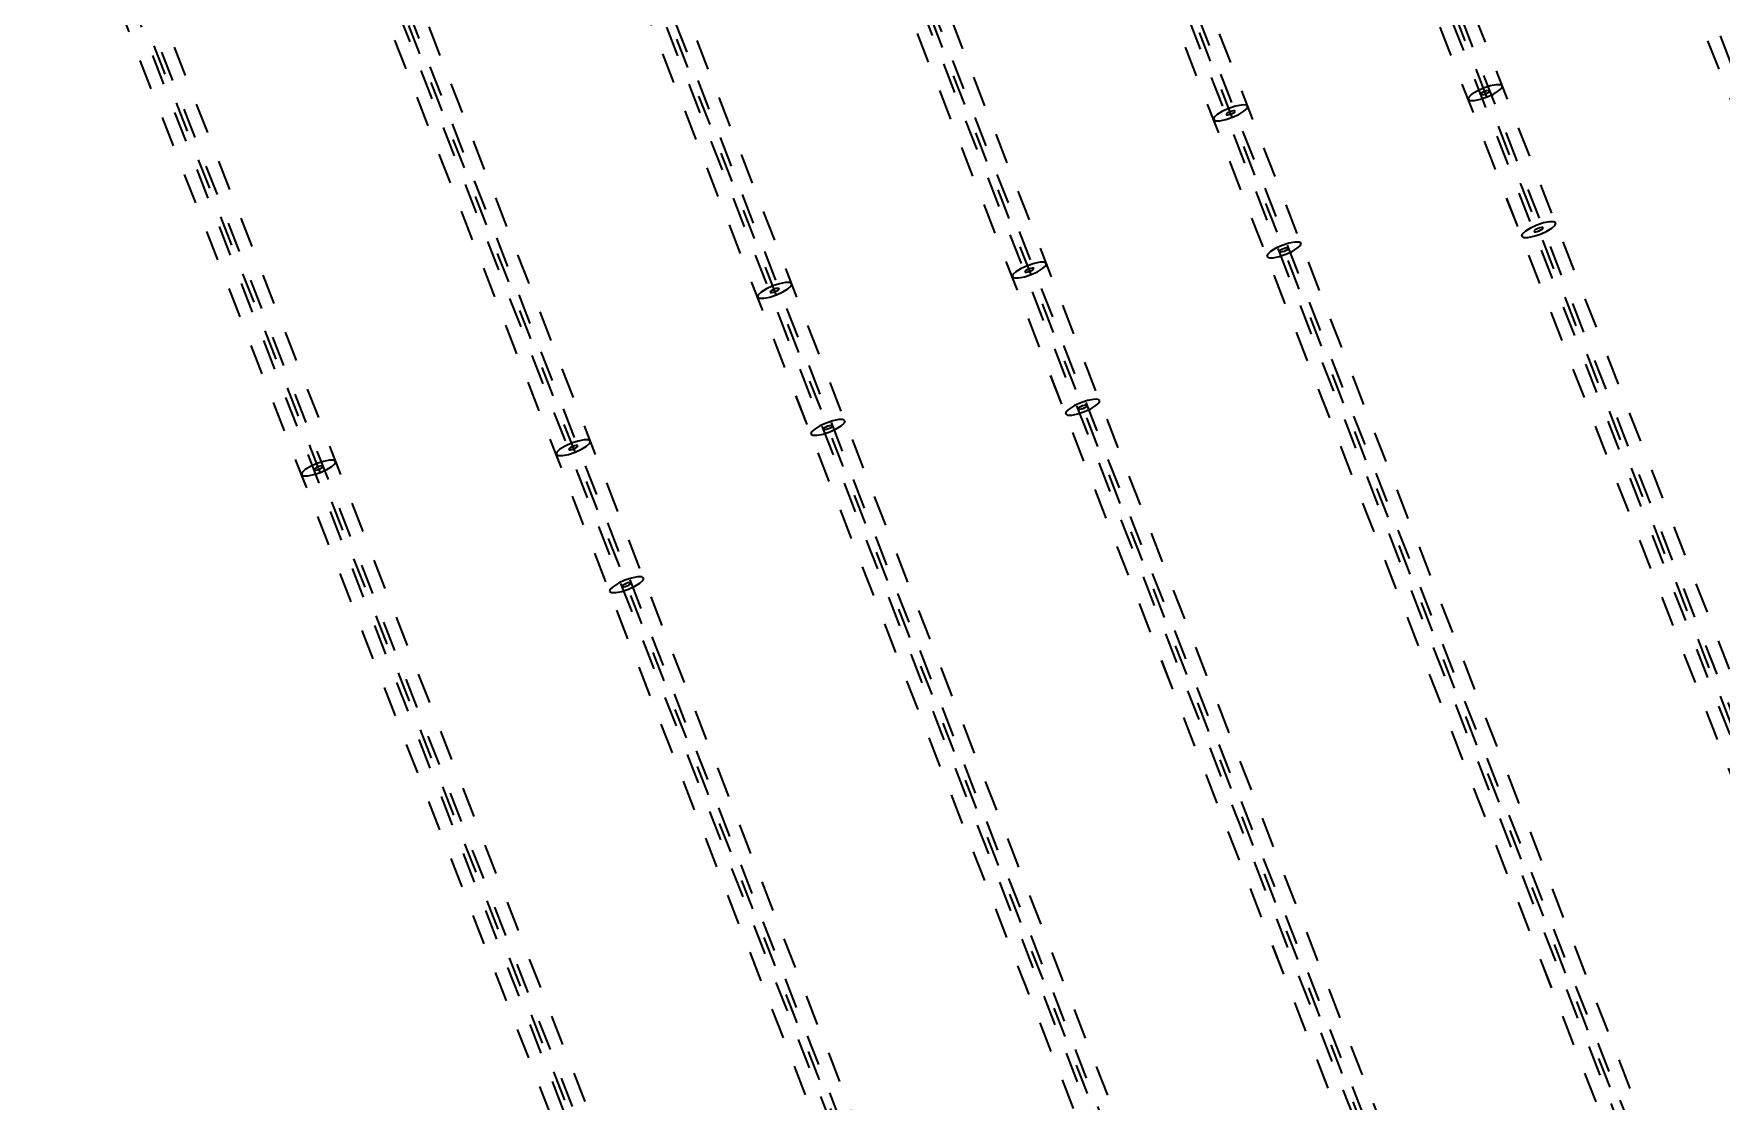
# Model space of a CAD drawing. Header units: metres. Extents: x 2688466 to 2688595, y 1221626 to 1221756.
# Drawn here: x 2688498.06 to 2688503.58, y 1221715.42 to 1221718.91 of the extents above; entities that cross this region are included whole.
import ezdxf

# ---------------------------------------------------------------- set-up
doc = ezdxf.new("R2010")
doc.units = ezdxf.units.M
doc.linetypes.add('AUSGEZOGEN', pattern=[0])
doc.linetypes.add('VERDECKT2_S2', pattern=[0.15, 0.1, -0.05])
doc.layers.add('Beton Ansicht', color=7, linetype='AUSGEZOGEN', lineweight=35)

msp = doc.modelspace()

# ---------------------------------------------------------------- linework, layer by layer
at = {"layer": 'Beton Ansicht', "linetype": 'VERDECKT2_S2', "lineweight": 35, "transparency": 33554687}
for p, q in [((2688506.0383, 1221712.4612), (2688502.533, 1221721.4619)), ((2688506.0793, 1221712.4771), (2688502.574, 1221721.4779)), ((2688505.3801, 1221711.9469), (2688501.8747, 1221720.9476)), ((2688505.4211, 1221711.9628), (2688501.9157, 1221720.9636)), ((2688505.4983, 1221711.8087), (2688501.925, 1221720.9838)), ((2688505.4509, 1221711.9744), (2688501.9455, 1221720.9752)), ((2688505.4919, 1221711.9904), (2688501.9865, 1221720.9912)), ((2688504.6332, 1221711.7815), (2688501.083, 1221720.8973)), ((2688504.6656, 1221711.7423), (2688501.0923, 1221720.9175)), ((2688504.663, 1221711.7932), (2688501.1128, 1221720.9089)), ((2688504.6592, 1221711.9241), (2688501.1538, 1221720.9248)), ((2688504.5474, 1221711.8805), (2688501.042, 1221720.8813)), ((2688504.0074, 1221711.228), (2688500.4341, 1221720.4032)), ((2688504.0048, 1221711.2788), (2688500.4546, 1221720.3946)), ((2688504.001, 1221711.4098), (2688500.4956, 1221720.4105)), ((2688503.1747, 1221711.1617), (2688499.6014, 1221720.3369)), ((2688503.1683, 1221711.3435), (2688499.6629, 1221720.3442)), ((2688503.8892, 1221711.3662), (2688500.3838, 1221720.367)), ((2688503.975, 1221711.2672), (2688500.4248, 1221720.3829)), ((2688503.0565, 1221711.2999), (2688499.5511, 1221720.3007)), ((2688503.1423, 1221711.2009), (2688499.5921, 1221720.3166)), ((2688503.1721, 1221711.2125), (2688499.6219, 1221720.3282)), ((2688502.3983, 1221710.7856), (2688498.8929, 1221719.7863)), ((2688502.484, 1221710.6866), (2688498.9339, 1221719.8023)), ((2688502.5165, 1221710.6474), (2688498.9431, 1221719.8226)), ((2688502.5139, 1221710.6982), (2688498.9637, 1221719.8139)), ((2688502.5101, 1221710.8291), (2688499.0047, 1221719.8299)), ((2688501.6066, 1221710.7353), (2688498.1012, 1221719.736)), ((2688501.6838, 1221710.5811), (2688498.1104, 1221719.7563)), ((2688501.6364, 1221710.7469), (2688498.131, 1221719.7476)), ((2688501.6774, 1221710.7628), (2688498.172, 1221719.7636)), ((2688501.5656, 1221710.7193), (2688498.0602, 1221719.72)), ((2688506.0383, 1221712.4612), (2688503.4085, 1221719.2138)), ((2688502.8005, 1221718.7357), (2688502.7796, 1221718.7263)), ((2688502.8224, 1221718.7429), (2688502.8005, 1221718.7357)), ((2688502.8417, 1221718.7469), (2688502.8224, 1221718.7429)), ((2688502.8557, 1221718.7469), (2688502.8417, 1221718.7469)), ((2688502.8497, 1221718.7264), (2688502.86, 1221718.7358)), ((2688502.8557, 1221718.7469), (2688502.8557, 1221718.7469)), ((2688502.8621, 1221718.743), (2688502.8557, 1221718.7469)), ((2688502.86, 1221718.7358), (2688502.8621, 1221718.743)), ((2688502.009, 1221718.6805), (2688501.9897, 1221718.6766)), ((2688502.023, 1221718.6806), (2688502.009, 1221718.6805)), ((2688502.0294, 1221718.6767), (2688502.023, 1221718.6806)), ((2688502.7524, 1221718.7067), (2688502.7503, 1221718.6995)), ((2688502.7503, 1221718.6995), (2688502.7503, 1221718.6995)), ((2688505.3801, 1221711.9469), (2688502.7503, 1221718.6995)), ((2688502.7503, 1221718.6995), (2688502.7567, 1221718.6956)), ((2688502.7627, 1221718.7161), (2688502.7524, 1221718.7067)), ((2688502.7567, 1221718.6956), (2688502.7706, 1221718.6956)), ((2688502.7796, 1221718.7263), (2688502.7627, 1221718.7161)), ((2688502.7706, 1221718.6956), (2688502.79, 1221718.6995)), ((2688502.79, 1221718.6995), (2688502.8118, 1221718.7068)), ((2688502.7918, 1221718.7173), (2688502.7913, 1221718.7154)), ((2688502.7913, 1221718.7154), (2688502.793, 1221718.7144)), ((2688502.7946, 1221718.7199), (2688502.7918, 1221718.7173)), ((2688502.793, 1221718.7144), (2688502.7967, 1221718.7144)), ((2688502.7991, 1221718.7226), (2688502.7946, 1221718.7199)), ((2688502.7967, 1221718.7144), (2688502.8019, 1221718.7154)), ((2688502.8047, 1221718.7251), (2688502.7991, 1221718.7226)), ((2688502.8019, 1221718.7154), (2688502.8077, 1221718.7174)), ((2688502.8105, 1221718.727), (2688502.8047, 1221718.7251)), ((2688502.8077, 1221718.7174), (2688502.8133, 1221718.7199)), ((2688502.8157, 1221718.7281), (2688502.8105, 1221718.727)), ((2688502.8118, 1221718.7068), (2688502.8328, 1221718.7162)), ((2688502.8133, 1221718.7199), (2688502.8178, 1221718.7226)), ((2688502.8194, 1221718.7281), (2688502.8157, 1221718.7281)), ((2688502.8178, 1221718.7226), (2688502.8205, 1221718.7251)), ((2688502.8211, 1221718.727), (2688502.8194, 1221718.7281)), ((2688502.8205, 1221718.7251), (2688502.8211, 1221718.727)), ((2688502.8328, 1221718.7162), (2688502.8497, 1221718.7264)), ((2688501.9197, 1221718.6403), (2688501.9176, 1221718.6332)), ((2688501.9176, 1221718.6332), (2688501.9176, 1221718.6331)), ((2688504.5474, 1221711.8805), (2688501.9176, 1221718.6331)), ((2688501.9176, 1221718.6331), (2688501.924, 1221718.6293)), ((2688501.93, 1221718.6498), (2688501.9197, 1221718.6403)), ((2688501.924, 1221718.6293), (2688501.9379, 1221718.6293)), ((2688501.9469, 1221718.66), (2688501.93, 1221718.6498)), ((2688501.9379, 1221718.6293), (2688501.9573, 1221718.6332)), ((2688501.9678, 1221718.6694), (2688501.9469, 1221718.66)), ((2688501.9573, 1221718.6332), (2688501.9791, 1221718.6404)), ((2688501.9591, 1221718.651), (2688501.9586, 1221718.6491)), ((2688501.9586, 1221718.6491), (2688501.9603, 1221718.6481)), ((2688501.9619, 1221718.6535), (2688501.9591, 1221718.651)), ((2688501.9603, 1221718.6481), (2688501.964, 1221718.6481)), ((2688501.9664, 1221718.6563), (2688501.9619, 1221718.6535)), ((2688501.964, 1221718.6481), (2688501.9692, 1221718.6491)), ((2688501.972, 1221718.6588), (2688501.9664, 1221718.6563)), ((2688501.9897, 1221718.6766), (2688501.9678, 1221718.6694)), ((2688501.9692, 1221718.6491), (2688501.975, 1221718.6511)), ((2688501.9778, 1221718.6607), (2688501.972, 1221718.6588)), ((2688501.975, 1221718.6511), (2688501.9806, 1221718.6536)), ((2688501.983, 1221718.6618), (2688501.9778, 1221718.6607)), ((2688501.9791, 1221718.6404), (2688502.0001, 1221718.6499)), ((2688501.9806, 1221718.6536), (2688501.9851, 1221718.6563)), ((2688501.9867, 1221718.6618), (2688501.983, 1221718.6618)), ((2688501.9851, 1221718.6563), (2688501.9878, 1221718.6588)), ((2688501.9884, 1221718.6607), (2688501.9867, 1221718.6618)), ((2688501.9878, 1221718.6588), (2688501.9884, 1221718.6607)), ((2688502.0001, 1221718.6499), (2688502.017, 1221718.6601)), ((2688502.017, 1221718.6601), (2688502.0273, 1221718.6695)), ((2688502.0273, 1221718.6695), (2688502.0294, 1221718.6767)), ((2688502.9968, 1221718.2949), (2688502.975, 1221718.2877)), ((2688503.0162, 1221718.2989), (2688502.9968, 1221718.2949)), ((2688503.0301, 1221718.2989), (2688503.0162, 1221718.2989)), ((2688503.0366, 1221718.295), (2688503.0301, 1221718.2989)), ((2688503.0345, 1221718.2878), (2688503.0366, 1221718.295)), ((2688502.9268, 1221718.2587), (2688502.9247, 1221718.2515)), ((2688502.9247, 1221718.2515), (2688502.9247, 1221718.2515)), ((2688505.3801, 1221711.9469), (2688502.9247, 1221718.2515)), ((2688502.9247, 1221718.2515), (2688502.9311, 1221718.2476)), ((2688502.9371, 1221718.2681), (2688502.9268, 1221718.2587)), ((2688502.9311, 1221718.2476), (2688502.9451, 1221718.2476)), ((2688502.954, 1221718.2783), (2688502.9371, 1221718.2681)), ((2688502.9451, 1221718.2476), (2688502.9645, 1221718.2515)), ((2688502.975, 1221718.2877), (2688502.954, 1221718.2783)), ((2688502.9645, 1221718.2515), (2688502.9863, 1221718.2588)), ((2688502.9663, 1221718.2693), (2688502.9657, 1221718.2674)), ((2688502.9657, 1221718.2674), (2688502.9674, 1221718.2664)), ((2688502.969, 1221718.2719), (2688502.9663, 1221718.2693)), ((2688502.9674, 1221718.2664), (2688502.9712, 1221718.2664)), ((2688502.9735, 1221718.2746), (2688502.969, 1221718.2719)), ((2688502.9712, 1221718.2664), (2688502.9763, 1221718.2675)), ((2688502.9791, 1221718.2771), (2688502.9735, 1221718.2746)), ((2688502.9763, 1221718.2675), (2688502.9821, 1221718.2694)), ((2688502.985, 1221718.279), (2688502.9791, 1221718.2771)), ((2688502.9821, 1221718.2694), (2688502.9877, 1221718.2719)), ((2688502.9901, 1221718.2801), (2688502.985, 1221718.279)), ((2688502.9863, 1221718.2588), (2688503.0072, 1221718.2682)), ((2688502.9877, 1221718.2719), (2688502.9922, 1221718.2746)), ((2688502.9938, 1221718.2801), (2688502.9901, 1221718.2801)), ((2688502.9922, 1221718.2746), (2688502.995, 1221718.2771)), ((2688502.9956, 1221718.279), (2688502.9938, 1221718.2801)), ((2688502.995, 1221718.2771), (2688502.9956, 1221718.279)), ((2688503.0072, 1221718.2682), (2688503.0242, 1221718.2784)), ((2688503.0242, 1221718.2784), (2688503.0345, 1221718.2878)), ((2688502.0941, 1221718.1923), (2688502.092, 1221718.1852)), ((2688502.092, 1221718.1852), (2688502.092, 1221718.1851)), ((2688504.5474, 1221711.8805), (2688502.092, 1221718.1851)), ((2688502.092, 1221718.1851), (2688502.0984, 1221718.1813)), ((2688502.1044, 1221718.2018), (2688502.0941, 1221718.1923)), ((2688502.1213, 1221718.212), (2688502.1044, 1221718.2018)), ((2688502.1124, 1221718.1813), (2688502.1318, 1221718.1852)), ((2688502.1423, 1221718.2214), (2688502.1213, 1221718.212)), ((2688502.1318, 1221718.1852), (2688502.1536, 1221718.1925)), ((2688502.1336, 1221718.203), (2688502.133, 1221718.2011)), ((2688502.133, 1221718.2011), (2688502.1347, 1221718.2001)), ((2688502.1363, 1221718.2055), (2688502.1336, 1221718.203)), ((2688502.1347, 1221718.2001), (2688502.1385, 1221718.2001)), ((2688502.1409, 1221718.2083), (2688502.1363, 1221718.2055)), ((2688502.1385, 1221718.2001), (2688502.1436, 1221718.2011)), ((2688502.1464, 1221718.2108), (2688502.1409, 1221718.2083)), ((2688502.1641, 1221718.2286), (2688502.1423, 1221718.2214)), ((2688502.1436, 1221718.2011), (2688502.1494, 1221718.2031)), ((2688502.1523, 1221718.2127), (2688502.1464, 1221718.2108)), ((2688502.1494, 1221718.2031), (2688502.155, 1221718.2056)), ((2688502.1574, 1221718.2138), (2688502.1523, 1221718.2127)), ((2688502.1536, 1221718.1925), (2688502.1745, 1221718.2019)), ((2688502.155, 1221718.2056), (2688502.1595, 1221718.2083)), ((2688502.1611, 1221718.2138), (2688502.1574, 1221718.2138)), ((2688502.1595, 1221718.2083), (2688502.1623, 1221718.2108)), ((2688502.1629, 1221718.2127), (2688502.1611, 1221718.2138)), ((2688502.1623, 1221718.2108), (2688502.1629, 1221718.2127)), ((2688502.1835, 1221718.2326), (2688502.1641, 1221718.2286)), ((2688502.1745, 1221718.2019), (2688502.1915, 1221718.2121)), ((2688502.1974, 1221718.2326), (2688502.1835, 1221718.2326)), ((2688502.1915, 1221718.2121), (2688502.2018, 1221718.2215)), ((2688502.2039, 1221718.2287), (2688502.1974, 1221718.2326)), ((2688502.2018, 1221718.2215), (2688502.2039, 1221718.2287)), ((2688501.2717, 1221718.1354), (2688501.2614, 1221718.126)), ((2688501.2886, 1221718.1456), (2688501.2717, 1221718.1354)), ((2688501.3096, 1221718.1551), (2688501.2886, 1221718.1456)), ((2688501.3009, 1221718.1367), (2688501.3003, 1221718.1348)), ((2688501.3003, 1221718.1348), (2688501.302, 1221718.1338)), ((2688501.3036, 1221718.1392), (2688501.3009, 1221718.1367)), ((2688501.302, 1221718.1338), (2688501.3058, 1221718.1338)), ((2688501.3082, 1221718.1419), (2688501.3036, 1221718.1392)), ((2688501.3058, 1221718.1338), (2688501.3109, 1221718.1348)), ((2688501.3137, 1221718.1445), (2688501.3082, 1221718.1419)), ((2688501.3314, 1221718.1623), (2688501.3096, 1221718.1551)), ((2688501.3109, 1221718.1348), (2688501.3167, 1221718.1367)), ((2688501.3196, 1221718.1464), (2688501.3137, 1221718.1445)), ((2688501.3167, 1221718.1367), (2688501.3223, 1221718.1393)), ((2688501.3247, 1221718.1474), (2688501.3196, 1221718.1464)), ((2688501.3209, 1221718.1261), (2688501.3418, 1221718.1356)), ((2688501.3223, 1221718.1393), (2688501.3269, 1221718.142)), ((2688501.3284, 1221718.1474), (2688501.3247, 1221718.1474)), ((2688501.3269, 1221718.142), (2688501.3296, 1221718.1445)), ((2688501.3302, 1221718.1464), (2688501.3284, 1221718.1474)), ((2688501.3296, 1221718.1445), (2688501.3302, 1221718.1464)), ((2688501.3508, 1221718.1662), (2688501.3314, 1221718.1623)), ((2688501.3418, 1221718.1356), (2688501.3588, 1221718.1458)), ((2688501.3647, 1221718.1663), (2688501.3508, 1221718.1662)), ((2688501.3588, 1221718.1458), (2688501.3691, 1221718.1552)), ((2688501.3648, 1221718.1663), (2688501.3647, 1221718.1663)), ((2688501.3712, 1221718.1624), (2688501.3648, 1221718.1663)), ((2688501.3691, 1221718.1552), (2688501.3712, 1221718.1624)), ((2688502.0984, 1221718.1813), (2688502.1124, 1221718.1813)), ((2688500.4559, 1221718.0793), (2688500.439, 1221718.0691)), ((2688500.4769, 1221718.0888), (2688500.4559, 1221718.0793)), ((2688500.4709, 1221718.0729), (2688500.4682, 1221718.0704)), ((2688500.4755, 1221718.0756), (2688500.4709, 1221718.0729)), ((2688500.481, 1221718.0781), (2688500.4755, 1221718.0756)), ((2688500.4987, 1221718.096), (2688500.4769, 1221718.0888)), ((2688500.4869, 1221718.0801), (2688500.481, 1221718.0781)), ((2688500.4841, 1221718.0704), (2688500.4896, 1221718.0729)), ((2688500.492, 1221718.0811), (2688500.4869, 1221718.0801)), ((2688500.4896, 1221718.0729), (2688500.4942, 1221718.0757)), ((2688500.4957, 1221718.0811), (2688500.492, 1221718.0811)), ((2688500.4942, 1221718.0757), (2688500.4969, 1221718.0782)), ((2688500.4975, 1221718.0801), (2688500.4957, 1221718.0811)), ((2688500.4969, 1221718.0782), (2688500.4975, 1221718.0801)), ((2688500.5181, 1221718.0999), (2688500.4987, 1221718.096)), ((2688500.5091, 1221718.0693), (2688500.5261, 1221718.0795)), ((2688500.532, 1221718.0999), (2688500.5181, 1221718.0999)), ((2688500.5261, 1221718.0795), (2688500.5364, 1221718.0889)), ((2688500.5385, 1221718.0961), (2688500.532, 1221718.0999)), ((2688500.5364, 1221718.0889), (2688500.5385, 1221718.0961)), ((2688501.2614, 1221718.126), (2688501.2593, 1221718.1188)), ((2688501.2593, 1221718.1188), (2688501.2593, 1221718.1188)), ((2688503.8892, 1221711.3662), (2688501.2593, 1221718.1188)), ((2688501.2593, 1221718.1188), (2688501.2657, 1221718.115)), ((2688501.2657, 1221718.115), (2688501.2797, 1221718.115)), ((2688501.2797, 1221718.115), (2688501.2991, 1221718.1189)), ((2688501.2991, 1221718.1189), (2688501.3209, 1221718.1261)), ((2688500.4287, 1221718.0597), (2688500.4266, 1221718.0525)), ((2688500.4266, 1221718.0525), (2688500.4266, 1221718.0525)), ((2688500.4266, 1221718.0525), (2688500.4331, 1221718.0486)), ((2688503.0565, 1221711.2999), (2688500.4266, 1221718.0525)), ((2688500.439, 1221718.0691), (2688500.4287, 1221718.0597)), ((2688500.4331, 1221718.0486), (2688500.447, 1221718.0487)), ((2688500.447, 1221718.0487), (2688500.4664, 1221718.0526)), ((2688500.4664, 1221718.0526), (2688500.4882, 1221718.0598)), ((2688500.4682, 1221718.0704), (2688500.4676, 1221718.0685)), ((2688500.4676, 1221718.0685), (2688500.4693, 1221718.0674)), ((2688500.4693, 1221718.0674), (2688500.4731, 1221718.0675)), ((2688500.4731, 1221718.0675), (2688500.4782, 1221718.0685)), ((2688500.4782, 1221718.0685), (2688500.4841, 1221718.0704)), ((2688500.4882, 1221718.0598), (2688500.5091, 1221718.0693)), ((2688501.4462, 1221717.6874), (2688501.4359, 1221717.678)), ((2688501.4631, 1221717.6976), (2688501.4462, 1221717.6874)), ((2688501.4841, 1221717.7071), (2688501.4631, 1221717.6976)), ((2688501.4754, 1221717.6887), (2688501.4748, 1221717.6868)), ((2688501.4748, 1221717.6868), (2688501.4765, 1221717.6858)), ((2688501.4781, 1221717.6912), (2688501.4754, 1221717.6887)), ((2688501.4765, 1221717.6858), (2688501.4802, 1221717.6858)), ((2688501.4826, 1221717.694), (2688501.4781, 1221717.6912)), ((2688501.4802, 1221717.6858), (2688501.4854, 1221717.6868)), ((2688501.4882, 1221717.6965), (2688501.4826, 1221717.694)), ((2688501.5059, 1221717.7143), (2688501.4841, 1221717.7071)), ((2688501.4854, 1221717.6868), (2688501.4912, 1221717.6888)), ((2688501.494, 1221717.6984), (2688501.4882, 1221717.6965)), ((2688501.4912, 1221717.6888), (2688501.4968, 1221717.6913)), ((2688501.4992, 1221717.6994), (2688501.494, 1221717.6984)), ((2688501.4953, 1221717.6781), (2688501.5163, 1221717.6876)), ((2688501.4968, 1221717.6913), (2688501.5013, 1221717.694)), ((2688501.5029, 1221717.6995), (2688501.4992, 1221717.6994)), ((2688501.5013, 1221717.694), (2688501.5041, 1221717.6965)), ((2688501.5046, 1221717.6984), (2688501.5029, 1221717.6995)), ((2688501.5041, 1221717.6965), (2688501.5046, 1221717.6984)), ((2688501.5253, 1221717.7182), (2688501.5059, 1221717.7143)), ((2688501.5163, 1221717.6876), (2688501.5332, 1221717.6978)), ((2688501.5392, 1221717.7183), (2688501.5253, 1221717.7182)), ((2688501.5332, 1221717.6978), (2688501.5435, 1221717.7072)), ((2688501.5456, 1221717.7144), (2688501.5392, 1221717.7183)), ((2688501.5435, 1221717.7072), (2688501.5456, 1221717.7144)), ((2688500.6304, 1221717.6313), (2688500.6135, 1221717.6211)), ((2688500.6514, 1221717.6408), (2688500.6304, 1221717.6313)), ((2688500.6732, 1221717.648), (2688500.6514, 1221717.6408)), ((2688500.6613, 1221717.6321), (2688500.6555, 1221717.6302)), ((2688500.6665, 1221717.6331), (2688500.6613, 1221717.6321)), ((2688500.6702, 1221717.6331), (2688500.6665, 1221717.6331)), ((2688500.6719, 1221717.6321), (2688500.6702, 1221717.6331)), ((2688500.6714, 1221717.6302), (2688500.6719, 1221717.6321)), ((2688500.6926, 1221717.6519), (2688500.6732, 1221717.648)), ((2688500.6836, 1221717.6213), (2688500.7005, 1221717.6315)), ((2688500.7065, 1221717.6519), (2688500.6926, 1221717.6519)), ((2688500.7005, 1221717.6315), (2688500.7108, 1221717.6409)), ((2688500.7129, 1221717.6481), (2688500.7065, 1221717.6519)), ((2688500.7108, 1221717.6409), (2688500.7129, 1221717.6481)), ((2688501.4359, 1221717.678), (2688501.4338, 1221717.6708)), ((2688501.4338, 1221717.6708), (2688501.4338, 1221717.6708)), ((2688503.8892, 1221711.3662), (2688501.4338, 1221717.6708)), ((2688501.4338, 1221717.6708), (2688501.4402, 1221717.667)), ((2688501.4402, 1221717.667), (2688501.4542, 1221717.667)), ((2688501.4542, 1221717.667), (2688501.4735, 1221717.6709)), ((2688501.4735, 1221717.6709), (2688501.4953, 1221717.6781)), ((2688499.8405, 1221717.5817), (2688499.8187, 1221717.5744)), ((2688499.8599, 1221717.5856), (2688499.8405, 1221717.5817)), ((2688499.8738, 1221717.5856), (2688499.8599, 1221717.5856)), ((2688499.8802, 1221717.5818), (2688499.8738, 1221717.5856)), ((2688499.8781, 1221717.5746), (2688499.8802, 1221717.5818)), ((2688500.6032, 1221717.6117), (2688500.6011, 1221717.6045)), ((2688500.6011, 1221717.6045), (2688500.6011, 1221717.6045)), ((2688500.6011, 1221717.6045), (2688500.6075, 1221717.6006)), ((2688503.0565, 1221711.2999), (2688500.6011, 1221717.6045)), ((2688500.6135, 1221717.6211), (2688500.6032, 1221717.6117)), ((2688500.6075, 1221717.6006), (2688500.6215, 1221717.6007)), ((2688500.6215, 1221717.6007), (2688500.6408, 1221717.6046)), ((2688500.6408, 1221717.6046), (2688500.6627, 1221717.6118)), ((2688500.6427, 1221717.6224), (2688500.6421, 1221717.6205)), ((2688500.6421, 1221717.6205), (2688500.6438, 1221717.6195)), ((2688500.6454, 1221717.6249), (2688500.6427, 1221717.6224)), ((2688500.6438, 1221717.6195), (2688500.6475, 1221717.6195)), ((2688500.6499, 1221717.6276), (2688500.6454, 1221717.6249)), ((2688500.6475, 1221717.6195), (2688500.6527, 1221717.6205)), ((2688500.6555, 1221717.6302), (2688500.6499, 1221717.6276)), ((2688500.6527, 1221717.6205), (2688500.6585, 1221717.6224)), ((2688500.6585, 1221717.6224), (2688500.6641, 1221717.625)), ((2688500.6627, 1221717.6118), (2688500.6836, 1221717.6213)), ((2688500.6641, 1221717.625), (2688500.6686, 1221717.6277)), ((2688500.6686, 1221717.6277), (2688500.6714, 1221717.6302)), ((2688499.7705, 1221717.5454), (2688499.7684, 1221717.5382)), ((2688499.7684, 1221717.5382), (2688499.7684, 1221717.5382)), ((2688499.7684, 1221717.5382), (2688499.7748, 1221717.5343)), ((2688502.3983, 1221710.7856), (2688499.7684, 1221717.5382)), ((2688499.7808, 1221717.5548), (2688499.7705, 1221717.5454)), ((2688499.7748, 1221717.5343), (2688499.7888, 1221717.5343)), ((2688499.7977, 1221717.565), (2688499.7808, 1221717.5548)), ((2688499.7888, 1221717.5343), (2688499.8081, 1221717.5383)), ((2688499.8187, 1221717.5744), (2688499.7977, 1221717.565)), ((2688499.8081, 1221717.5383), (2688499.83, 1221717.5455)), ((2688499.81, 1221717.5561), (2688499.8094, 1221717.5542)), ((2688499.8094, 1221717.5542), (2688499.8111, 1221717.5531)), ((2688499.8127, 1221717.5586), (2688499.81, 1221717.5561)), ((2688499.8111, 1221717.5531), (2688499.8148, 1221717.5531)), ((2688499.8172, 1221717.5613), (2688499.8127, 1221717.5586)), ((2688499.8148, 1221717.5531), (2688499.82, 1221717.5542)), ((2688499.8228, 1221717.5638), (2688499.8172, 1221717.5613)), ((2688499.82, 1221717.5542), (2688499.8258, 1221717.5561)), ((2688499.8286, 1221717.5658), (2688499.8228, 1221717.5638)), ((2688499.8258, 1221717.5561), (2688499.8314, 1221717.5586)), ((2688499.8338, 1221717.5668), (2688499.8286, 1221717.5658)), ((2688499.83, 1221717.5455), (2688499.8509, 1221717.5549)), ((2688499.8314, 1221717.5586), (2688499.8359, 1221717.5614)), ((2688499.8375, 1221717.5668), (2688499.8338, 1221717.5668)), ((2688499.8359, 1221717.5614), (2688499.8387, 1221717.5639)), ((2688499.8392, 1221717.5658), (2688499.8375, 1221717.5668)), ((2688499.8387, 1221717.5639), (2688499.8392, 1221717.5658)), ((2688499.8509, 1221717.5549), (2688499.8678, 1221717.5651)), ((2688499.8678, 1221717.5651), (2688499.8781, 1221717.5746)), ((2688498.9378, 1221717.4791), (2688498.9357, 1221717.4719)), ((2688498.9357, 1221717.4719), (2688498.9357, 1221717.4719)), ((2688498.9357, 1221717.4719), (2688498.9421, 1221717.468)), ((2688501.5656, 1221710.7193), (2688498.9357, 1221717.4719)), ((2688498.9481, 1221717.4885), (2688498.9378, 1221717.4791)), ((2688498.9421, 1221717.468), (2688498.9561, 1221717.468)), ((2688498.965, 1221717.4987), (2688498.9481, 1221717.4885)), ((2688498.9561, 1221717.468), (2688498.9754, 1221717.472)), ((2688498.986, 1221717.5081), (2688498.965, 1221717.4987)), ((2688498.9754, 1221717.472), (2688498.9973, 1221717.4792)), ((2688498.9773, 1221717.4898), (2688498.9767, 1221717.4879)), ((2688498.9767, 1221717.4879), (2688498.9784, 1221717.4868)), ((2688498.98, 1221717.4923), (2688498.9773, 1221717.4898)), ((2688498.9784, 1221717.4868), (2688498.9821, 1221717.4868)), ((2688498.9845, 1221717.495), (2688498.98, 1221717.4923)), ((2688498.9821, 1221717.4868), (2688498.9873, 1221717.4879)), ((2688498.9901, 1221717.4975), (2688498.9845, 1221717.495)), ((2688499.0078, 1221717.5154), (2688498.986, 1221717.5081)), ((2688498.9873, 1221717.4879), (2688498.9931, 1221717.4898)), ((2688498.9959, 1221717.4994), (2688498.9901, 1221717.4975)), ((2688498.9931, 1221717.4898), (2688498.9987, 1221717.4923)), ((2688499.0011, 1221717.5005), (2688498.9959, 1221717.4994)), ((2688498.9973, 1221717.4792), (2688499.0182, 1221717.4886)), ((2688498.9987, 1221717.4923), (2688499.0032, 1221717.495)), ((2688499.0048, 1221717.5005), (2688499.0011, 1221717.5005)), ((2688499.0032, 1221717.495), (2688499.006, 1221717.4975)), ((2688499.0065, 1221717.4995), (2688499.0048, 1221717.5005)), ((2688499.006, 1221717.4975), (2688499.0065, 1221717.4995)), ((2688499.0272, 1221717.5193), (2688499.0078, 1221717.5154)), ((2688499.0182, 1221717.4886), (2688499.0351, 1221717.4988)), ((2688499.0411, 1221717.5193), (2688499.0272, 1221717.5193)), ((2688499.0351, 1221717.4988), (2688499.0454, 1221717.5082)), ((2688499.0475, 1221717.5154), (2688499.0411, 1221717.5193)), ((2688499.0454, 1221717.5082), (2688499.0475, 1221717.5154)), ((2688500.0343, 1221717.1376), (2688500.015, 1221717.1337)), ((2688500.0483, 1221717.1376), (2688500.0343, 1221717.1376)), ((2688500.0547, 1221717.1338), (2688500.0483, 1221717.1376)), ((2688499.945, 1221717.0974), (2688499.9429, 1221717.0902)), ((2688499.9429, 1221717.0902), (2688499.9429, 1221717.0902)), ((2688499.9429, 1221717.0902), (2688499.9493, 1221717.0863)), ((2688502.3982, 1221710.7856), (2688499.9429, 1221717.0902)), ((2688499.9553, 1221717.1068), (2688499.945, 1221717.0974)), ((2688499.9493, 1221717.0863), (2688499.9632, 1221717.0864)), ((2688499.9722, 1221717.117), (2688499.9553, 1221717.1068)), ((2688499.9632, 1221717.0864), (2688499.9826, 1221717.0903)), ((2688499.9931, 1221717.1265), (2688499.9722, 1221717.117)), ((2688499.9826, 1221717.0903), (2688500.0044, 1221717.0975)), ((2688499.9844, 1221717.1081), (2688499.9839, 1221717.1062)), ((2688499.9839, 1221717.1062), (2688499.9856, 1221717.1051)), ((2688499.9872, 1221717.1106), (2688499.9844, 1221717.1081)), ((2688499.9856, 1221717.1051), (2688499.9893, 1221717.1051)), ((2688499.9917, 1221717.1133), (2688499.9872, 1221717.1106)), ((2688499.9893, 1221717.1051), (2688499.9945, 1221717.1062)), ((2688499.9973, 1221717.1158), (2688499.9917, 1221717.1133)), ((2688500.015, 1221717.1337), (2688499.9931, 1221717.1265)), ((2688499.9945, 1221717.1062), (2688500.0003, 1221717.1081)), ((2688500.0031, 1221717.1178), (2688499.9973, 1221717.1158)), ((2688500.0003, 1221717.1081), (2688500.0059, 1221717.1106)), ((2688500.0083, 1221717.1188), (2688500.0031, 1221717.1178)), ((2688500.0044, 1221717.0975), (2688500.0254, 1221717.1069)), ((2688500.0059, 1221717.1106), (2688500.0104, 1221717.1134)), ((2688500.012, 1221717.1188), (2688500.0083, 1221717.1188)), ((2688500.0104, 1221717.1134), (2688500.0131, 1221717.1159)), ((2688500.0137, 1221717.1178), (2688500.012, 1221717.1188)), ((2688500.0131, 1221717.1159), (2688500.0137, 1221717.1178)), ((2688500.0254, 1221717.1069), (2688500.0423, 1221717.1171)), ((2688500.0423, 1221717.1171), (2688500.0526, 1221717.1266)), ((2688500.0526, 1221717.1266), (2688500.0547, 1221717.1338))]:
    msp.add_line(p, q, dxfattribs=at)

doc.saveas('drawing.dxf')
